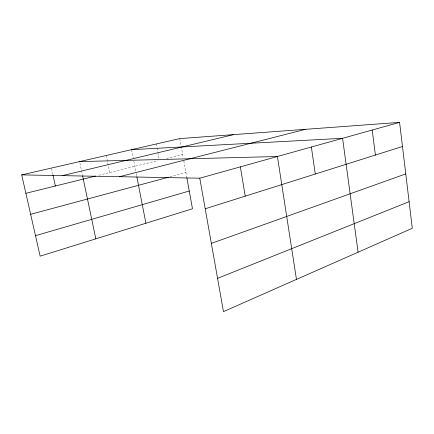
<?xml version="1.0" encoding="UTF-8"?>
<svg xmlns="http://www.w3.org/2000/svg" width="434" height="434" viewBox="0 0 434 434"><rect width="100%" height="100%" fill="white"/><g stroke="black" fill="none" stroke-linecap="round" stroke-linejoin="round"><path stroke-width="0.33" stroke-dasharray="2.17 1.63" d="M169.878 176.871L185.92 172.558M98.762 175.244L158.047 160.553M166.461 158.47L182.638 154.461M51.608 168.696L52.861 174.463M79.889 162.886L81.38 170.014M81.521 170.66L82.471 175.195M106.276 155.47L109.726 172.531M131.562 149.665L133.184 157.987M133.808 161.193L136.086 172.862M136.211 173.519L136.721 176.133M156.289 143.99L156.896 147.24M157.021 147.886L157.754 151.786M157.873 152.437L159.094 158.931M179.768 138.598L181.081 145.867M181.2 146.529L183.224 157.688M183.81 160.922L186.756 177.175"/><path stroke-width="0.65" d="M217.559 278.346L409.11 201.702M211.353 243.387L405.768 173.904M205.206 208.787L402.481 146.502M35.49 235.667L189.262 191.025M199.776 178.2L399.584 122.383L412.3 228.273L223.467 311.617L199.776 178.2L21.7 174.886L40.14 256.168L192.474 208.759L186.875 177.837M30.64 214.298L168.593 177.218M119.469 176.709L305.563 129.321M25.877 193.309L95.54 176.047M62.301 175.645L233.628 134.627M21.7 174.886L179.768 138.598L399.584 122.383M131.562 149.665L342.572 138.31L358.093 252.197M79.612 161.594L277.418 156.511L296.465 279.398M53.002 175.103L55.378 185.996M82.606 175.841L95.838 238.836M136.851 176.79L145.911 223.255M240.371 166.862L245.226 196.152M311.357 147.028L315.279 174.034M372.209 130.032L375.41 155.052"/></g></svg>
